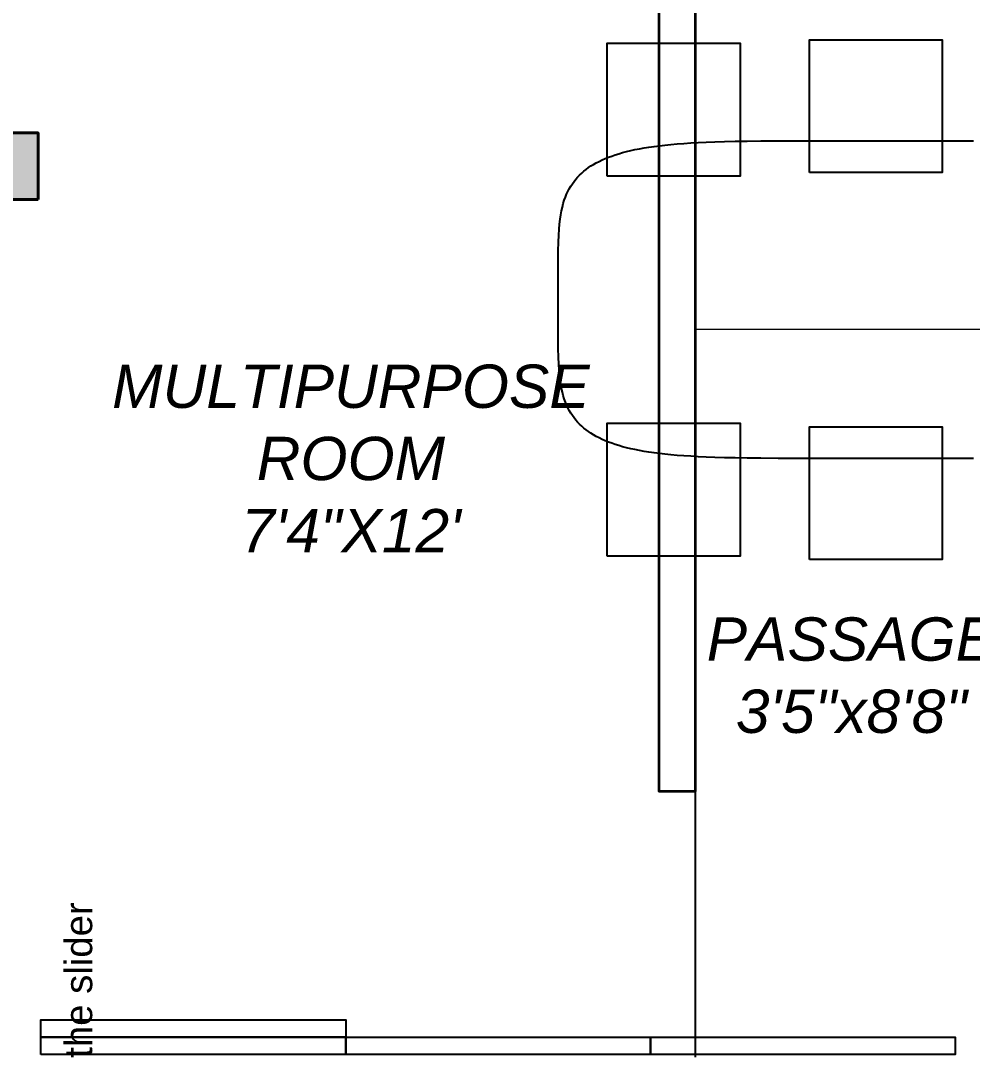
# Model space of a CAD drawing. Header units: millimetres. Extents: x 0 to 125073, y 0 to 71249.
# Drawn here: x 62844 to 66138, y 36699 to 40288 of the extents above; entities that cross this region are included whole.
import ezdxf
from ezdxf.enums import TextEntityAlignment as Align
from ezdxf.lldxf.tags import DXFTag

# ---------------------------------------------------------------- set-up
doc = ezdxf.new("R2010")
doc.units = ezdxf.units.MM
doc.linetypes.add('DASH', pattern=[1, 0.5, -0.5])
for name, color, linetype, lineweight in [('DA_COLUMN', 40, 'Continuous', 40), ('DA_DOTTED LINES', 8, 'DASH', 5), ('DA_TEXT IN SQ.FT', 193, 'Continuous', 9), ('DA_WALL', 7, 'Continuous', 35)]:
    doc.layers.add(name, color=color, linetype=linetype, lineweight=lineweight)
for name, color, linetype in [('DA_COLUMN HATCH', 251, 'Continuous'), ('DA_DOOR', 35, 'Continuous'), ('PROP-FURN', 9, 'CONTINUOUS'), ('PROP-GLAZ', 4, 'CONTINUOUS'), ('PROP-TEXT', 3, 'CONTINUOUS')]:
    doc.layers.add(name, color=color, linetype=linetype)
doc.styles.get("Standard").update_dxf_attribs({"font": 'arial.ttf'})
tags = doc.linetypes.add('( Hidden )', pattern=[0.375, 0.25, -0.125]).pattern_tags.tags
tags[6:7] = [DXFTag(74, 4), DXFTag(75, 0), DXFTag(340, '0'), DXFTag(46, 1.0), DXFTag(50, 0.0), DXFTag(44, 0.0), DXFTag(45, 0.0)]
tags[4:5] = [DXFTag(74, 4), DXFTag(75, 0), DXFTag(340, '0'), DXFTag(46, 1.0), DXFTag(50, 0.0), DXFTag(44, 0.0), DXFTag(45, 0.0)]

# ---------------------------------------------------------------- blocks, each defined once
blk = doc.blocks.new('14TH 2')
at = {"layer": 'DA_DOOR'}
blk.add_line((6318.5977, 1263.8971), (6318.5977, 1262.9771), dxfattribs=at)
at = {"layer": 'DA_DOTTED LINES', "linetype": '( Hidden )', "ltscale": 300}
blk.add_line((6319.6477, 1265.4971), (6318.5977, 1265.4971), dxfattribs=at)
at = {"layer": 'DA_WALL'}
blk.add_lwpolyline([(6318.4727, 1266.6421), (6316.2427, 1266.6421), (6316.2427, 1266.7671), (6318.5977, 1266.7671), (6318.5977, 1263.8971), (6318.4727, 1263.8971), (6318.4727, 1266.6421)], close=True, dxfattribs=at)
blk = doc.blocks.new('SDFHSDFGN')
at = {"layer": 'DA_COLUMN HATCH', "true_color": 0x636466}
h = blk.add_hatch(color=251, dxfattribs=at)
h.dxf.hatch_style = 1
h.paths.add_polyline_path([(-37688.6, 97346.5), (-37688.6, 97576.5), (-38888.6, 97576.5), (-38888.6, 97346.5)])
h.paths.add_polyline_path([(-31373.6, 96376.5), (-31143.6, 96376.5), (-31143.6, 97576.5), (-31373.6, 97576.5)])
h.paths.add_polyline_path([(-27778.6, 97036.5), (-27548.6, 97036.5), (-27548.6, 98236.5), (-27778.6, 98236.5)])
h.paths.add_polyline_path([(-24578.6, 97336.5), (-24348.6, 97336.5), (-24348.6, 98236.5), (-24578.6, 98236.5)])
h.paths.add_polyline_path([(-19333.6, 98536.5), (-19333.6, 97336.5), (-19103.6, 97336.5), (-19103.6, 98536.5)])
h.paths.add_polyline_path([(-13063.6, 97336.5), (-12833.6, 97336.5), (-12833.6, 98536.5), (-13063.6, 98536.5)])
h.paths.add_polyline_path([(-11543.6, 97636.5), (-11313.6, 97636.5), (-11313.6, 98536.5), (-11543.6, 98536.5)])
h.paths.add_polyline_path([(-8908.6, 94991.5), (-7708.6, 94991.5), (-7708.6, 94761.5), (-8908.6, 94761.5)])
h.paths.add_polyline_path([(-13063.6, 91111.5), (-12833.6, 91111.5), (-12833.6, 92311.5), (-13063.6, 92311.5)])
h.paths.add_polyline_path([(-19333.6, 91111.5), (-19103.6, 91111.5), (-19103.6, 92311.5), (-19333.6, 92311.5)])
h.paths.add_polyline_path([(-5998.6, 91111.5), (-5258.6, 91111.5), (-5258.6, 91341.5), (-5998.6, 91341.5)])
h.paths.add_polyline_path([(-1283.6, 91111.5), (-383.6, 91111.5), (-383.6, 91341.5), (-1283.6, 91341.5)])
h.paths.add_polyline_path([(2171.4, 90061.5), (2171.4, 91261.5), (1941.4, 91261.5), (1941.4, 90061.5)])
h.paths.add_polyline_path([(4621.4, 90061.5), (5821.4, 90061.5), (5821.4, 90291.5), (4621.4, 90291.5)])
h.paths.add_polyline_path([(4621.4, 95111.5), (5821.4, 95111.5), (5821.4, 95341.5), (4621.4, 95341.5)])
h.paths.add_polyline_path([(4621.4, 98611.5), (5821.4, 98611.5), (5821.4, 98841.5), (4621.4, 98841.5)])
h.paths.add_polyline_path([(-39638.6, 89246.5), (-38138.6, 89246.5), (-38138.6, 89476.5), (-39638.6, 89476.5)])
h.paths.add_polyline_path([(-31143.6, 92421.5), (-31143.6, 92651.5), (-32343.6, 92651.5), (-32343.6, 92421.5)])
h.paths.add_polyline_path([(-31513.6, 86346.5), (-29713.6, 86346.5), (-29713.6, 86576.5), (-31513.6, 86576.5)])
h.paths.add_polyline_path([(-31513.6, 82896.5), (-29713.6, 82896.5), (-29713.6, 83126.5), (-31513.6, 83126.5)])
h.paths.add_polyline_path([(-31518.6, 78051.5), (-30518.6, 78051.5), (-30518.6, 78281.5), (-31518.6, 78281.5)])
h.paths.add_polyline_path([(-32143.6, 76821.5), (-31143.6, 76821.5), (-31143.6, 77051.5), (-32143.6, 77051.5)])
h.paths.add_polyline_path([(-31893.6, 71896.5), (-31893.6, 72126.5), (-33093.6, 72126.5), (-33093.6, 71896.5)])
h.paths.add_polyline_path([(-37688.6, 71896.5), (-37688.6, 72126.5), (-38888.6, 72126.5), (-38888.6, 71896.5)])
h.paths.add_polyline_path([(-38438.6, 76796.5), (-38438.6, 77026.5), (-39638.6, 77026.5), (-39638.6, 76796.5)])
h.paths.add_polyline_path([(-38138.6, 79996.5), (-38138.6, 80226.5), (-39638.6, 80226.5), (-39638.6, 79996.5)])
h.paths.add_polyline_path([(-38438.6, 92446.5), (-38438.6, 92676.5), (-39638.6, 92676.5), (-39638.6, 92446.5)])
h.paths.add_polyline_path([(-31518.6, 91422), (-31288.6, 91422), (-31288.6, 89927), (-31518.6, 89927)])
h.paths.add_polyline_path([(-20908.6, 91111.5), (-20678.6, 91111.5), (-20678.6, 89881.5), (-20908.6, 89881.5)])
h.paths.add_polyline_path([(-11313.6, 92011.5), (-11313.6, 91111.5), (-11543.6, 91111.5), (-11543.6, 92011.5)])
h.paths.add_polyline_path([(1941.4, 97316.5), (2171.4, 97316.5), (2171.4, 98841.5), (1941.4, 98841.5)])
at = {"layer": 'DA_COLUMN'}
blk.add_lwpolyline([(-38138.6, 79996.5), (-38138.6, 80226.5), (-39638.6, 80226.5), (-39638.6, 79996.5)], close=True, dxfattribs=at)
blk = doc.blocks.new('A$Cfed68cb1')
at = {"layer": 'DA_TEXT IN SQ.FT', "char_height": 0.15, "attachment_point": 7}
for s, width, gutter_width, heights, insert in [('\\pxqc;{\\fArial|b0|i1|c0|p34;MULTIPURPOSE ROOM\\P7\'4"X12\'}', 1.950365, 10.5996, [-0.6557], (-44.9124, -20.0669)), ('\\pxqc;{\\fArial|b0|i1|c0|p34;PASSAGE\\P3\'5"x8\'8"}', 1.269917, 12.5, [-0.4058], (-42.8398, -20.6942))]:
    blk.add_mtext_dynamic_manual_height_columns(s, width=width, gutter_width=gutter_width, heights=heights, dxfattribs=dict(at, insert=insert))

msp = doc.modelspace()

# ---------------------------------------------------------------- linework, layer by layer
at = {"layer": 'PROP-FURN'}
for points in [[(64874, 39750.00902), (64874, 40210.00902), (65334, 40210.00902), (65334, 39750.00902)], [(65574, 39762), (65574, 40222), (66034, 40222), (66034, 39762)], [(64874, 38433.99098), (64874, 38893.99098), (65334, 38893.99098), (65334, 38433.99098)], [(65574, 38422), (65574, 38882), (66034, 38882), (66034, 38422)], [(62914, 36769), (62914, 36829), (63969, 36829), (63969, 36769)], [(62914, 36709), (62914, 36769), (63969, 36769), (63969, 36709)]]:
    msp.add_lwpolyline(points, close=True, dxfattribs=at)
msp.add_lwpolyline([(66141.99693, 38772.30163), (66060.18889, 38772.0754), (65804.00088, 38772), (65547.81111, 38772.0754), (65466.00307, 38772.30163), (65406.57974, 38772.67881), (65358.25497, 38773.20717), (65316.83985, 38773.88698), (65280.24804, 38774.71864), (65247.26836, 38775.70259), (65217.12684, 38776.83942), (65189.29494, 38778.12976), (65163.39374, 38779.57437), (65139.14122, 38781.17411), (65116.32121, 38782.92993), (65094.76397, 38784.84291), (65074.3336, 38786.91425), (65054.9194, 38789.14527), (65036.42998, 38791.53742), (65018.78891, 38794.09231), (65001.93163, 38796.8117), (64985.80307, 38799.69752), (64970.35589, 38802.75187), (64955.54908, 38805.97707), (64941.34689, 38809.37563), (64927.71799, 38812.95031), (64914.63474, 38816.70413), (64902.07269, 38820.64038), (64890.01008, 38824.76267), (64878.42748, 38829.07494), (64867.3075, 38833.58154), (64856.6345, 38838.28721), (64846.39438, 38843.19719), (64836.57442, 38848.31725), (64827.16307, 38853.65375), (64818.14989, 38859.21374), (64809.52534, 38865.00504), (64801.28076, 38871.03635), (64793.40826, 38877.31737), (64785.90062, 38883.85899), (64778.75126, 38890.67345), (64771.95413, 38897.77454), (64765.50374, 38905.17794), (64759.39503, 38912.90153), (64753.6234, 38920.96581), (64748.18462, 38929.39445), (64743.07484, 38938.21499), (64738.29053, 38947.4597), (64733.8285, 38957.1668), (64729.68583, 38967.38199), (64725.85986, 38978.1606), (64722.34822, 38989.57061), (64719.14874, 39001.69687), (64716.25952, 39014.64747), (64713.67883, 39028.56342), (64711.40519, 39043.63418), (64709.43727, 39060.12402), (64707.77397, 39078.41993), (64706.41434, 39099.12748), (64705.35763, 39123.28987), (64704.60325, 39153.00154), (64704.15079, 39193.90556), (64704, 39321.99972), (64704.15079, 39450.09444), (64704.60325, 39490.99846), (64705.35763, 39520.71013), (64706.41434, 39544.87252), (64707.77397, 39565.58007), (64709.43727, 39583.87598), (64711.40519, 39600.36582), (64713.67883, 39615.43658), (64716.25952, 39629.35253), (64719.14874, 39642.30313), (64722.34822, 39654.42939), (64725.85986, 39665.8394), (64729.68583, 39676.61801), (64733.8285, 39686.8332), (64738.29053, 39696.5403), (64743.07484, 39705.78501), (64748.18462, 39714.60555), (64753.6234, 39723.03419), (64759.39503, 39731.09847), (64765.50374, 39738.82206), (64771.95413, 39746.22546), (64778.75126, 39753.32655), (64785.90062, 39760.14101), (64793.40826, 39766.68263), (64801.28076, 39772.96365), (64809.52534, 39778.99496), (64818.14989, 39784.78626), (64827.16307, 39790.34625), (64836.57442, 39795.68275), (64846.39438, 39800.80281), (64856.6345, 39805.71279), (64867.3075, 39810.41846), (64878.42748, 39814.92506), (64890.01008, 39819.23733), (64902.07269, 39823.35962), (64914.63474, 39827.29587), (64927.71799, 39831.04969), (64941.34689, 39834.62437), (64955.54908, 39838.02293), (64970.35589, 39841.24813), (64985.80307, 39844.30248), (65001.93163, 39847.1883), (65018.78891, 39849.90769), (65036.42998, 39852.46258), (65054.9194, 39854.85473), (65074.3336, 39857.08575), (65094.76397, 39859.15709), (65116.32121, 39861.07007), (65139.14122, 39862.82589), (65163.39374, 39864.42563), (65189.29494, 39865.87024), (65217.12684, 39867.16058), (65247.26836, 39868.29741), (65280.24804, 39869.28136), (65316.83985, 39870.11302), (65358.25497, 39870.79283), (65406.57974, 39871.32119), (65466.00307, 39871.69837), (65547.81111, 39871.9246), (65803.99884, 39872), (65804, 39872), (66060.18889, 39871.9246), (66141.99693, 39871.69837)], dxfattribs=at)
at = {"layer": 'PROP-GLAZ'}
for points in [[(63969, 36709), (63969, 36769), (65024, 36769), (65024, 36709)], [(65024, 36709), (65024, 36769), (66079, 36769), (66079, 36709)]]:
    msp.add_lwpolyline(points, close=True, dxfattribs=at)

# ---------------------------------------------------------------- block references
at = {"color": 1, "xscale": 1000, "yscale": 1000, "zscale": 1000}
msp.add_blockref('A$Cfed68cb1', (107924.22813, 58513.9767), dxfattribs=at)
msp.add_blockref('SDFHSDFGN', (101042.82231, -40327.54866))
at = {"layer": 'DA_WALL', "xscale": 1000, "yscale": 1000, "zscale": 1000}
msp.add_blockref('14TH 2', (-6253418.45791, -1226278.08535), dxfattribs=at)

# ---------------------------------------------------------------- texts
at = {"layer": 'PROP-TEXT'}
msp.add_text('5\'-0" wide  ·  arch at the south, north of the slider', height=95, rotation=90, dxfattribs=at).set_placement((63044, 35809), align=Align.MIDDLE_CENTER)

doc.saveas('drawing.dxf')
